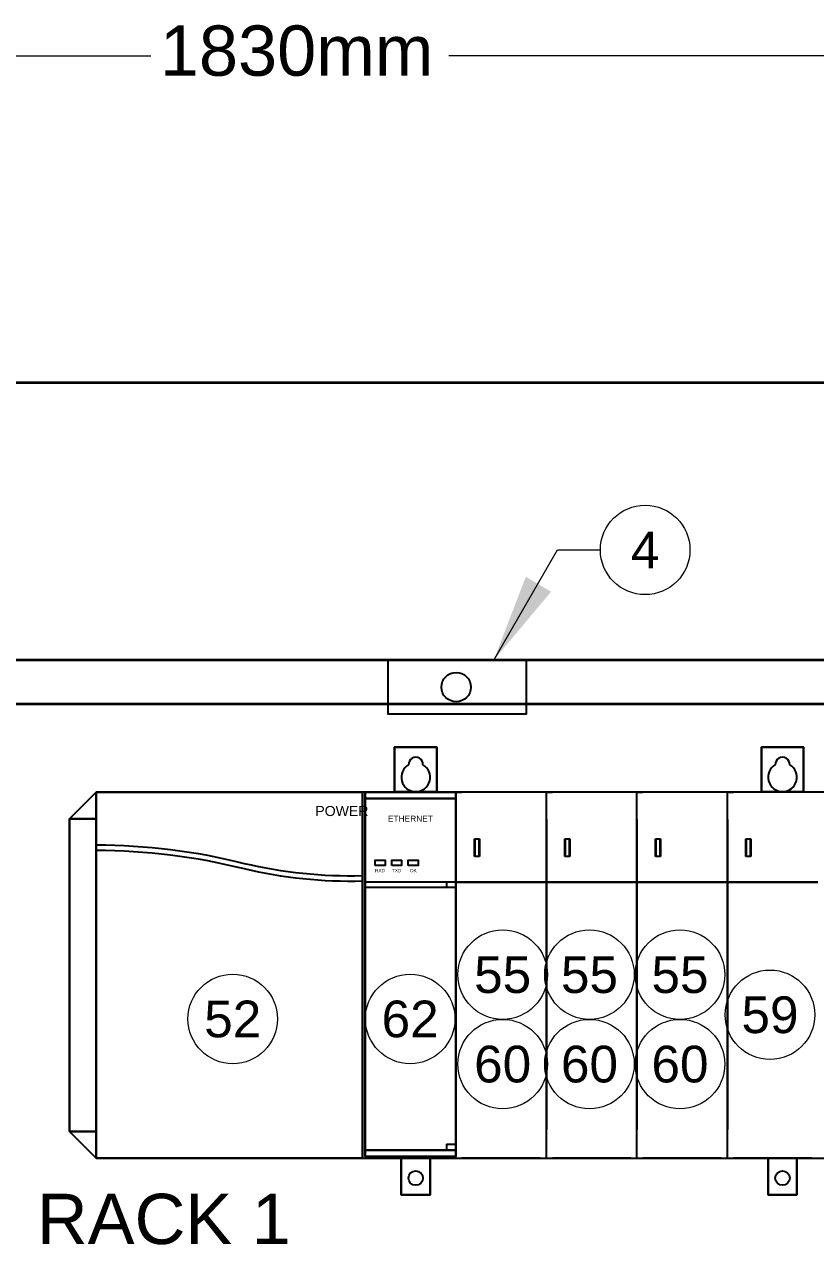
# Paper-space layout '2 DOOR PANEL LAYOUT - A1 Sheet' of a CAD drawing. Extents: x 50 to 825, y 22 to 486.
# Drawn here: x 504.9 to 544.2, y 423.4 to 484.8 of the extents above; entities that cross this region are included whole.
import ezdxf
from ezdxf.enums import TextEntityAlignment as Align

# ---------------------------------------------------------------- set-up
doc = ezdxf.new("R2010")
doc.units = 0
for name, color, linetype, lineweight in [('N-ANNO-TEXT', 2, 'Continuous', 18), ('N-EQPM', 3, 'Continuous', 25), ('N-PANL', 4, 'Continuous', 35)]:
    doc.layers.add(name, color=color, linetype=linetype, lineweight=lineweight)
doc.styles.add('_CGS_2-5_NOTES', font='arial.ttf', dxfattribs={"height": 2.5})
doc.styles.get("Standard").update_dxf_attribs({"font": 'arial.ttf'})
doc.styles.add('T1_2_5', font='arial.ttf', dxfattribs={"height": 2.5})

psp = doc.layouts.new('2 DOOR PANEL LAYOUT - A1 Sheet')

# ---------------------------------------------------------------- linework, layer by layer
at = {"layer": 'N-ANNO-TEXT'}
for p, q in [((401.719, 483.266), (511.197, 483.266)), ((635.438, 483.266), (525.985, 483.266))]:
    psp.add_line(p, q, dxfattribs=at)
at = {"layer": 'N-ANNO-TEXT', "elevation": 7.459}
psp.add_lwpolyline([(528.222, 453.235), (531.39, 458.716), (533.52, 458.716)], dxfattribs=at)
at = {"layer": 'N-ANNO-TEXT'}
for centre in [(535.743, 458.716, 7.459), (528.665, 437.607, -8.171), (532.976, 437.607, -8.171), (537.471, 437.607, -8.171), (515.261, 435.404, 0.242), (524.071, 435.404, 0.242), (541.942, 435.613, -1.351), (528.665, 433.161, -8.171), (532.976, 433.161, -8.171), (537.471, 433.161, -8.171)]:
    psp.add_circle(centre, 2.223, dxfattribs=at)
psp.add_solid([(531.071, 456.641, 7.459), (528.222, 453.235, 7.459), (529.813, 457.381, 7.459)], dxfattribs=at)
at = {"layer": 'N-EQPM'}
for p, q in [((541.846, 448.916, 7.933), (541.515, 448.916, 7.933)), ((541.846, 448.916, 8.065), (541.515, 448.916, 8.065)), ((515.854, 446.701, 7.933), (580.28, 446.701, 7.933)), ((521.701, 446.668, 0.473), (521.701, 446.503, 0.473)), ((521.701, 446.668, 13.2), (521.701, 446.503, 13.2)), ((526.339, 428.487, -5.188), (526.339, 446.668, -8.806)), ((530.834, 428.487, -5.188), (530.834, 446.668, -8.806)), ((530.835, 428.487, -5.188), (530.835, 446.668, -5.221)), ((535.329, 428.487, -5.188), (535.329, 446.668, -8.806)), ((535.33, 428.487, -5.188), (535.33, 446.668, -5.221)), ((539.824, 428.487, 7.933), (539.824, 446.668, 4.315)), ((539.825, 428.487, -5.188), (539.825, 446.668, -5.221)), ((526.336, 442.202, 1.364), (521.831, 442.202, 1.364)), ((525.879, 442.202, 1.364), (525.879, 441.938, 1.364)), ((526.336, 441.938, 1.364), (521.831, 441.938, 1.364)), ((525.879, 429.176, 1.364), (525.879, 428.876, 1.364)), ((525.879, 429.176, 1.364), (526.336, 429.176, 1.364)), ((515.854, 428.487, 7.933), (580.28, 428.487, 7.933)), ((521.844, 428.487, 20.659), (526.809, 428.487, 20.659)), ((526.339, 428.487, -5.188), (530.835, 428.487, -5.188)), ((530.834, 428.487, -5.188), (535.33, 428.487, -5.188)), ((535.329, 428.487, -5.188), (539.825, 428.487, -5.188)), ((539.824, 428.487, 7.933), (544.32, 428.487, 7.933))]:
    psp.add_line(p, q, dxfattribs=at)
at = {"layer": 'N-EQPM', "extrusion": (0, 1, 0)}
for p, q in [((525.14, 446.668, -3.733), (523.027, 446.668, -3.733)), ((525.14, 446.668, -3.568), (523.027, 446.668, -3.568)), ((525.14, 446.668, -3.899), (523.027, 446.668, -3.899)), ((525.14, 446.668, -4.064), (523.027, 446.668, -4.064)), ((525.14, 446.668, -4.229), (523.027, 446.668, -4.229)), ((525.14, 446.668, -4.395), (523.027, 446.668, -4.395)), ((525.14, 446.668, -4.56), (523.027, 446.668, -4.56)), ((525.14, 446.668, -4.725), (523.027, 446.668, -4.725)), ((525.14, 446.668, -4.89), (523.027, 446.668, -4.89)), ((525.14, 446.668, -5.056), (523.027, 446.668, -5.056)), ((523.027, 446.668, -3.568), (523.027, 446.668, -5.221)), ((525.095, 446.668, -3.403), (523.072, 446.668, -3.403)), ((524.809, 446.668, -3.238), (523.358, 446.668, -3.238)), ((525.14, 446.668, -5.221), (525.14, 446.668, -3.568)), ((530.835, 446.668, -5.221), (526.339, 446.668, -5.221)), ((526.339, 446.668, -8.806), (526.641, 446.668, -8.806)), ((526.446, 446.668, -5.627), (526.641, 446.668, -5.627)), ((526.641, 446.668, -6.052), (526.446, 446.668, -6.052)), ((535.33, 446.668, -5.221), (530.834, 446.668, -5.221)), ((530.834, 446.668, -8.806), (531.136, 446.668, -8.806)), ((530.941, 446.668, -5.627), (531.136, 446.668, -5.627)), ((531.136, 446.668, -6.052), (530.941, 446.668, -6.052)), ((539.825, 446.668, -5.221), (535.329, 446.668, -5.221)), ((535.329, 446.668, -8.806), (535.631, 446.668, -8.806)), ((535.436, 446.668, -5.627), (535.631, 446.668, -5.627)), ((535.631, 446.668, -6.052), (535.436, 446.668, -6.052)), ((544.32, 446.668, 7.9), (539.824, 446.668, 7.9)), ((539.824, 446.668, 4.315), (540.126, 446.668, 4.315)), ((539.931, 446.668, 7.494), (540.126, 446.668, 7.494)), ((540.126, 446.668, 7.07), (539.931, 446.668, 7.07))]:
    psp.add_line(p, q, dxfattribs=at)
at = {"layer": 'N-EQPM', "extrusion": (-1, 0, -6.66134e-16)}
for p, q in [((526.339, 428.487, -5.188), (526.339, 446.668, -8.806)), ((530.834, 428.487, -5.188), (530.834, 446.668, -8.806)), ((535.329, 428.487, -5.188), (535.329, 446.668, -8.806)), ((539.824, 428.487, 7.933), (539.824, 446.668, 4.315)), ((526.339, 441.931, -5.579), (526.339, 445.34, -5.579)), ((526.339, 445.314, -5.611), (526.339, 441.957, -5.611)), ((526.339, 445.314, -18.665), (526.339, 429.906, -18.665)), ((530.834, 441.931, -5.579), (530.834, 445.34, -5.579)), ((530.834, 445.314, -5.611), (530.834, 441.957, -5.611)), ((530.834, 445.314, -18.665), (530.834, 429.906, -18.665)), ((535.329, 441.931, -5.579), (535.329, 445.34, -5.579)), ((535.329, 445.314, -5.611), (535.329, 441.957, -5.611)), ((535.329, 445.314, -18.665), (535.329, 429.906, -18.665)), ((539.824, 441.931, 7.542), (539.824, 445.34, 7.542)), ((539.824, 445.314, 7.51), (539.824, 441.957, 7.51)), ((539.824, 445.314, -5.544), (539.824, 429.906, -5.544)), ((526.339, 444.006, -17.58), (526.339, 431.442, -17.58)), ((526.339, 444.006, -12.648), (526.339, 431.442, -12.648)), ((530.834, 444.006, -17.58), (530.834, 431.442, -17.58)), ((530.834, 444.006, -12.648), (530.834, 431.442, -12.648)), ((535.329, 444.006, -17.58), (535.329, 431.442, -17.58)), ((535.329, 444.006, -12.648), (535.329, 431.442, -12.648)), ((539.824, 444.006, -4.459), (539.824, 431.442, -4.459)), ((539.824, 444.006, 0.473), (539.824, 431.442, 0.473)), ((526.339, 431.442, -13.659), (526.339, 443.815, -13.659)), ((526.339, 431.442, -8.726), (526.339, 443.815, -8.726)), ((530.834, 431.442, -13.659), (530.834, 443.815, -13.659)), ((530.834, 431.442, -8.726), (530.834, 443.815, -8.726)), ((535.329, 431.442, -13.659), (535.329, 443.815, -13.659)), ((535.329, 431.442, -8.726), (535.329, 443.815, -8.726)), ((539.824, 431.442, -0.537), (539.824, 443.815, -0.537)), ((539.824, 431.442, 4.395), (539.824, 443.815, 4.395)), ((526.339, 441.566, -7.96), (526.339, 440.766, -7.96)), ((530.834, 441.566, -7.96), (530.834, 440.766, -7.96)), ((535.329, 441.566, -7.96), (535.329, 440.766, -7.96)), ((539.824, 441.566, 5.161), (539.824, 440.766, 5.161)), ((526.339, 440.722, -7.934), (526.339, 441.54, -7.934)), ((530.834, 440.722, -7.934), (530.834, 441.54, -7.934)), ((535.329, 440.722, -7.934), (535.329, 441.54, -7.934)), ((539.824, 440.722, 5.187), (539.824, 441.54, 5.187)), ((526.339, 440.779, -18.461), (526.339, 440.193, -18.461)), ((526.339, 440.779, -18.226), (526.339, 440.779, -18.461)), ((526.339, 440.193, -18.226), (526.339, 440.779, -18.226)), ((526.339, 440.766, -7.96), (526.339, 440.766, -8.394)), ((526.339, 440.766, -8.394), (526.339, 440.175, -8.394)), ((526.339, 440.12, -8.325), (526.339, 440.722, -8.325)), ((526.339, 440.722, -8.325), (526.339, 440.722, -7.934)), ((530.834, 440.779, -18.461), (530.834, 440.193, -18.461)), ((530.834, 440.779, -18.226), (530.834, 440.779, -18.461)), ((530.834, 440.193, -18.226), (530.834, 440.779, -18.226)), ((530.834, 440.766, -7.96), (530.834, 440.766, -8.394)), ((530.834, 440.766, -8.394), (530.834, 440.175, -8.394)), ((530.834, 440.12, -8.325), (530.834, 440.722, -8.325)), ((530.834, 440.722, -8.325), (530.834, 440.722, -7.934)), ((535.329, 440.779, -18.461), (535.329, 440.193, -18.461)), ((535.329, 440.779, -18.226), (535.329, 440.779, -18.461)), ((535.329, 440.193, -18.226), (535.329, 440.779, -18.226)), ((535.329, 440.766, -7.96), (535.329, 440.766, -8.394)), ((535.329, 440.766, -8.394), (535.329, 440.175, -8.394)), ((535.329, 440.12, -8.325), (535.329, 440.722, -8.325)), ((535.329, 440.722, -8.325), (535.329, 440.722, -7.934)), ((539.824, 440.779, -5.339), (539.824, 440.193, -5.339)), ((539.824, 440.779, -5.105), (539.824, 440.779, -5.339)), ((539.824, 440.193, -5.105), (539.824, 440.779, -5.105)), ((539.824, 440.766, 5.161), (539.824, 440.766, 4.727)), ((539.824, 440.766, 4.727), (539.824, 440.175, 4.727)), ((539.824, 440.12, 4.796), (539.824, 440.722, 4.796)), ((539.824, 440.722, 4.796), (539.824, 440.722, 5.187))]:
    psp.add_line(p, q, dxfattribs=at)
at = {"layer": 'N-EQPM', "extrusion": (-6.62828e-16, 0.099504, 0.995037)}
for p, q in [((530.835, 446.668, -5.221), (526.339, 446.668, -5.221)), ((535.33, 446.668, -5.221), (530.834, 446.668, -5.221)), ((539.825, 446.668, -5.221), (535.329, 446.668, -5.221)), ((544.32, 446.668, 7.9), (539.824, 446.668, 7.9))]:
    psp.add_line(p, q, dxfattribs=at)
at = {"layer": 'N-EQPM', "extrusion": (6.66134e-16, 0, -1)}
for p, q in [((526.339, 445.314, -18.665), (526.339, 429.906, -18.665)), ((530.834, 445.314, -18.665), (530.834, 429.906, -18.665)), ((535.329, 445.314, -18.665), (535.329, 429.906, -18.665)), ((539.824, 445.314, -5.544), (539.824, 429.906, -5.544)), ((527.263, 444.364, -18.424), (527.51, 444.364, -18.424)), ((527.263, 443.479, -18.424), (527.263, 444.364, -18.424)), ((527.51, 444.364, -18.424), (527.51, 443.479, -18.424)), ((531.758, 444.364, -18.424), (532.005, 444.364, -18.424)), ((531.758, 443.479, -18.424), (531.758, 444.364, -18.424)), ((532.005, 444.364, -18.424), (532.005, 443.479, -18.424)), ((536.253, 444.364, -18.424), (536.5, 444.364, -18.424)), ((536.253, 443.479, -18.424), (536.253, 444.364, -18.424)), ((536.5, 444.364, -18.424), (536.5, 443.479, -18.424)), ((540.748, 444.364, -5.303), (540.995, 444.364, -5.303)), ((540.748, 443.479, -5.303), (540.748, 444.364, -5.303)), ((540.995, 444.364, -5.303), (540.995, 443.479, -5.303)), ((527.51, 443.479, -18.424), (527.263, 443.479, -18.424)), ((532.005, 443.479, -18.424), (531.758, 443.479, -18.424)), ((536.5, 443.479, -18.424), (536.253, 443.479, -18.424)), ((540.995, 443.479, -5.303), (540.748, 443.479, -5.303))]:
    psp.add_line(p, q, dxfattribs=at)
at = {"layer": 'N-EQPM', "extrusion": (-0.008727, 0, 0.999962)}
for p, q in [((527.281, 444.346, -18.221), (527.281, 443.497, -18.221)), ((527.492, 444.346, -18.219), (527.281, 444.346, -18.221)), ((527.492, 443.497, -18.219), (527.492, 444.346, -18.219)), ((531.776, 444.346, -18.221), (531.776, 443.497, -18.221)), ((531.987, 444.346, -18.219), (531.776, 444.346, -18.221)), ((531.987, 443.497, -18.219), (531.987, 444.346, -18.219)), ((536.271, 444.346, -18.221), (536.271, 443.497, -18.221)), ((536.482, 444.346, -18.219), (536.271, 444.346, -18.221)), ((536.482, 443.497, -18.219), (536.482, 444.346, -18.219)), ((540.766, 444.346, -5.099), (540.766, 443.497, -5.099)), ((540.977, 444.346, -5.098), (540.766, 444.346, -5.099)), ((540.977, 443.497, -5.098), (540.977, 444.346, -5.098)), ((527.281, 443.497, -18.221), (527.492, 443.497, -18.219)), ((531.776, 443.497, -18.221), (531.987, 443.497, -18.219)), ((536.271, 443.497, -18.221), (536.482, 443.497, -18.219)), ((540.766, 443.497, -5.099), (540.977, 443.497, -5.098))]:
    psp.add_line(p, q, dxfattribs=at)
at = {"layer": 'N-EQPM', "extrusion": (1, 0, 6.66134e-16)}
for p, q in [((530.838, 431.609, -17.822), (530.838, 443.98, -17.822)), ((530.838, 443.98, -9.447), (530.838, 431.416, -9.447)), ((535.334, 431.609, -17.822), (535.334, 443.98, -17.822)), ((535.334, 443.98, -9.447), (535.334, 431.416, -9.447)), ((539.829, 431.609, -17.822), (539.829, 443.98, -17.822)), ((539.829, 443.98, -9.447), (539.829, 431.416, -9.447)), ((530.835, 442.194, -8.741), (530.835, 440.722, -8.741)), ((530.838, 440.766, -8.782), (530.838, 442.217, -8.782)), ((535.33, 442.194, -8.741), (535.33, 440.722, -8.741)), ((535.334, 440.766, -8.782), (535.334, 442.217, -8.782)), ((539.825, 442.194, -8.741), (539.825, 440.722, -8.741)), ((539.829, 440.766, -8.782), (539.829, 442.217, -8.782))]:
    psp.add_line(p, q, dxfattribs=at)
at = {"layer": 'N-EQPM', "extrusion": (-0.707107, 0, 0.707107)}
for p, q in [((526.339, 442.197, -1.714), (530.838, 442.197, -1.585)), ((530.834, 442.197, -1.714), (535.334, 442.197, -1.585)), ((535.329, 442.197, -1.714), (539.829, 442.197, -1.585)), ((539.824, 442.197, 11.407), (544.324, 442.197, 11.536))]:
    psp.add_line(p, q, dxfattribs=at)
at = {"layer": 'N-EQPM', "extrusion": (0, -1, 0)}
for p, q in [((526.339, 442.197, -1.714), (530.838, 442.197, -1.585)), ((530.838, 442.197, -3.768), (526.427, 442.197, -5.163)), ((530.834, 442.197, -1.714), (535.334, 442.197, -1.585)), ((535.334, 442.197, -3.768), (530.922, 442.197, -5.163)), ((535.329, 442.197, -1.714), (539.829, 442.197, -1.585)), ((539.829, 442.197, -3.768), (535.417, 442.197, -5.163)), ((539.824, 442.197, 11.407), (544.324, 442.197, 11.536)), ((544.324, 442.197, 9.353), (539.912, 442.197, 7.958)), ((521.831, 428.876, 0.587), (521.831, 441.938, 0.587)), ((521.831, 441.938, 1.364), (521.831, 441.938, 0.587)), ((525.879, 428.876, 0.587), (521.831, 428.876, 0.587)), ((525.879, 428.876, 1.364), (525.879, 428.876, 0.587)), ((525.14, 428.575, -5.056), (523.027, 428.575, -5.056)), ((525.14, 428.575, -4.89), (523.027, 428.575, -4.89)), ((525.14, 428.575, -4.725), (523.027, 428.575, -4.725)), ((525.14, 428.575, -4.56), (523.027, 428.575, -4.56)), ((525.14, 428.575, -4.395), (523.027, 428.575, -4.395)), ((525.14, 428.575, -4.229), (523.027, 428.575, -4.229)), ((525.14, 428.575, -4.064), (523.027, 428.575, -4.064)), ((525.14, 428.575, -3.899), (523.027, 428.575, -3.899)), ((525.14, 428.575, -3.733), (523.027, 428.575, -3.733)), ((525.14, 428.575, -3.568), (523.027, 428.575, -3.568)), ((523.027, 428.575, -3.568), (523.027, 428.575, -5.221)), ((525.095, 428.575, -3.403), (523.072, 428.575, -3.403)), ((524.809, 428.575, -3.238), (523.358, 428.575, -3.238)), ((525.14, 428.575, -5.221), (525.14, 428.575, -3.568)), ((526.339, 428.487, -5.188), (530.835, 428.487, -5.188)), ((530.533, 428.487, -5.351), (526.641, 428.487, -5.351)), ((530.834, 428.487, -5.188), (535.33, 428.487, -5.188)), ((535.028, 428.487, -5.351), (531.136, 428.487, -5.351)), ((535.329, 428.487, -5.188), (539.825, 428.487, -5.188)), ((539.523, 428.487, -5.351), (535.631, 428.487, -5.351)), ((539.824, 428.487, 7.933), (544.32, 428.487, 7.933)), ((544.018, 428.487, 7.77), (540.126, 428.487, 7.77))]:
    psp.add_line(p, q, dxfattribs=at)
at = {"layer": 'N-EQPM'}
psp.add_lwpolyline([(522.985, 453.235), (529.831, 453.235), (529.831, 450.557), (522.985, 450.557)], close=True, dxfattribs=at)
at = {"layer": 'N-EQPM', "elevation": 19.315}
for points in [[(508.478, 444.054, -0.062015), (515.821, 443.139, 0.064188), (521.701, 442.529)], [(508.478, 443.789, -0.062015), (515.821, 442.874, 0.064188), (521.701, 442.265)]]:
    psp.add_lwpolyline(points, format="xyb", dxfattribs=at)
at = {"layer": 'N-EQPM', "elevation": 1.364}
for points in [[(522.326, 443.028), (522.326, 443.293), (522.822, 443.293), (522.822, 443.028)], [(523.153, 443.028), (523.153, 443.293), (523.649, 443.293), (523.649, 443.028)], [(523.979, 443.028), (523.979, 443.293), (524.475, 443.293), (524.475, 443.028)]]:
    psp.add_lwpolyline(points, close=True, dxfattribs=at)
at = {"layer": 'N-EQPM'}
for centre, radius in [((526.356, 451.896), 0.729), ((524.349, 427.495, 7.933), 0.359), ((542.563, 427.495, 7.933), 0.359)]:
    psp.add_circle(centre, radius, dxfattribs=at)
at = {"layer": 'N-EQPM', "extrusion": (0, -1, 0)}
psp.add_circle((526.106, 1.035, -428.876), 0.147, dxfattribs=at)
at = {"layer": 'N-EQPM'}
for centre, radius, start, end in [((524.349, 448.056, 7.933), 0.359, 356.78273, 183.21727), ((542.563, 448.056, 7.933), 0.359, 356.78273, 183.21727), ((524.349, 447.417, 7.933), 0.716, 120.02414, 59.97586), ((542.563, 447.417, 7.933), 0.716, 120.02414, 59.97586)]:
    psp.add_arc(centre, radius, start, end, dxfattribs=at)
at = {"layer": 'N-EQPM', "extrusion": (0, 1, 0)}
for centre, start, end in [((-523.358, -3.568, 446.668), 0, 90), ((-524.809, -3.568, 446.668), 90, 180)]:
    psp.add_arc(centre, 0.331, start, end, dxfattribs=at)
at = {"layer": 'N-EQPM', "extrusion": (0, -1, 0)}
for centre, start, end in [((523.358, -3.568, -428.575), 90, 180), ((524.809, -3.568, -428.575), 0, 90)]:
    psp.add_arc(centre, 0.331, start, end, dxfattribs=at)
at = {"layer": 'N-EQPM'}
for points in [[(521.701, 446.668, 19.315), (521.701, 428.487, 19.315), (508.478, 428.487, 19.315), (508.478, 446.668, 19.315)], [(508.478, 446.668, 18.076), (508.478, 428.487, 18.076), (521.701, 428.487, 18.076), (521.701, 446.668, 18.076)], [(508.478, 428.487, 18.076), (508.478, 428.487, 18.076), (508.478, 428.487, 18.076), (508.478, 446.668, 18.076)], [(508.478, 428.487, 19.315), (508.478, 428.487, 18.076), (508.478, 446.668, 18.076), (508.478, 446.668, 19.315)], [(521.701, 446.668, 19.315), (521.701, 446.668, 19.315), (508.478, 446.668, 19.315)], [(508.478, 446.668, 19.315), (508.478, 446.668, 18.076), (521.701, 446.668, 18.076), (521.701, 446.668, 19.315)], [(521.701, 446.668, 0.473), (521.701, 446.668, 13.2), (521.701, 446.503, 13.2), (521.701, 446.503, 0.473)], [(521.701, 446.668, 18.076), (521.701, 428.487, 18.076), (521.701, 428.487, 19.315), (521.701, 446.668, 19.315)], [(521.701, 446.668, 19.315), (521.701, 446.668, 18.076), (521.701, 446.668, 19.315)], [(521.701, 428.619, 0.473), (521.701, 446.503, 0.473), (521.701, 446.503, 0.639)], [(521.701, 446.503, 0.639), (521.701, 428.619, 0.639), (521.701, 428.619, 0.473), (521.701, 446.503, 0.473)], [(521.701, 428.487, 18.076), (521.701, 428.487, 18.076), (508.478, 428.487, 18.076)], [(521.701, 428.487, 19.315), (521.701, 428.487, 18.076), (508.478, 428.487, 18.076), (508.478, 428.487, 19.315)]]:
    psp.add_3dface(points, dxfattribs=at)
at = {"layer": 'N-PANL'}
for p, q in [((637.593, 467.014), (399.589, 467.014)), ((635.641, 453.235), (401.541, 453.235))]:
    psp.add_line(p, q, dxfattribs=at)
psp.add_lwpolyline([(403.716, 451.061), (633.467, 451.061), (633.467, 252.35), (403.716, 252.35)], close=True, dxfattribs=at)

# ---------------------------------------------------------------- texts
at = {"layer": 'N-ANNO-TEXT', "style": 'T1_2_5'}
for s, p in [('4', (535.743, 458.716, 7.459)), ('55', (528.665, 437.607, -8.171)), ('55', (532.976, 437.607, -8.171)), ('55', (537.471, 437.607, -8.171)), ('52', (515.261, 435.404, 0.242)), ('62', (524.071, 435.404, 0.242)), ('59', (541.942, 435.613, -1.351)), ('60', (528.665, 433.161, -8.171)), ('60', (532.976, 433.161, -8.171)), ('60', (537.471, 433.161, -8.171))]:
    psp.add_text(s, height=1.825, dxfattribs=at).set_placement(p, align=Align.MIDDLE_CENTER)
at = {"layer": 'N-ANNO-TEXT', "char_height": 2.5, "attachment_point": 5, "style": '_CGS_2-5_NOTES'}
for s, insert in [('1830mm', (518.432, 483.516)), ('RACK 1', (511.841, 425.447, -17.129))]:
    psp.add_mtext(s, dxfattribs=dict(at, insert=insert))
at = {"layer": 'N-EQPM', "style": '_CGS_2-5_NOTES'}
psp.add_text('POWER', height=0.5, dxfattribs=at).set_placement((519.362, 445.49, 19.364))
at = {"layer": 'N-EQPM'}
for s, height, p in [('ETHERNET', 0.2975, (524.083, 445.215, 1.364)), ('RXD', 0.1653, (522.574, 442.698, 1.364)), ('TXD', 0.1653, (523.401, 442.698, 1.364)), ('OK', 0.1653, (524.227, 442.698, 1.364))]:
    psp.add_text(s, height=height, dxfattribs=at).set_placement(p, align=Align.CENTER)

# ---------------------------------------------------------------- meshes
mesh = psp.add_polymesh((6, 3), dxfattribs=at)
for k, corner in enumerate([(523.301, 446.701, 8.065), (523.301, 446.701, 7.933), (523.301, 446.701, 7.933), (523.301, 448.916, 8.065), (523.301, 448.916, 7.933), (523.301, 448.916, 7.933), (525.397, 448.916, 8.065), (525.397, 448.916, 7.933), (523.301, 448.916, 7.933), (525.397, 446.701, 8.065), (525.397, 446.701, 7.933), (523.301, 446.701, 7.933), (525.397, 446.701, 8.065), (525.397, 446.701, 8.065), (523.301, 446.701, 8.065), (525.397, 448.916, 8.065), (525.397, 448.916, 8.065), (523.301, 448.916, 8.065)]):
    mesh.set_mesh_vertex(divmod(k, 3), corner)
mesh = psp.add_polymesh((6, 3), dxfattribs=at)
for k, corner in enumerate([(541.515, 446.701, 8.065), (541.515, 446.701, 7.933), (541.515, 446.701, 7.933), (541.515, 448.916, 8.065), (541.515, 448.916, 7.933), (541.515, 448.916, 7.933), (543.611, 448.916, 8.065), (543.611, 448.916, 7.933), (541.515, 448.916, 7.933), (543.611, 446.701, 8.065), (543.611, 446.701, 7.933), (541.515, 446.701, 7.933), (543.611, 446.701, 8.065), (543.611, 446.701, 8.065), (541.515, 446.701, 8.065), (543.611, 448.916, 8.065), (543.611, 448.916, 8.065), (541.515, 448.916, 8.065)]):
    mesh.set_mesh_vertex(divmod(k, 3), corner)
mesh = psp.add_polymesh((6, 3), dxfattribs=at)
for k, corner in enumerate([(508.478, 445.346, 19.315), (508.478, 445.346, 0.473), (508.478, 445.346, 0.473), (507.156, 445.346, 19.315), (507.156, 445.346, 0.473), (507.156, 445.346, 0.473), (507.156, 445.346, 19.315), (507.156, 445.346, 0.473), (507.156, 445.346, 0.473), (508.478, 446.668, 19.315), (508.478, 446.668, 0.473), (508.478, 445.346, 0.473), (508.478, 446.668, 19.315), (508.478, 446.668, 19.315), (508.478, 445.346, 19.315), (507.156, 445.346, 19.315), (507.156, 445.346, 19.315), (507.156, 445.346, 19.315)]):
    mesh.set_mesh_vertex(divmod(k, 3), corner)
mesh = psp.add_polymesh((6, 3), dxfattribs=at)
for k, corner in enumerate([(521.701, 428.487, 18.076), (521.701, 428.487, 0.473), (521.701, 428.487, 0.473), (508.478, 428.487, 18.076), (508.478, 428.487, 0.473), (508.478, 428.487, 0.473), (508.478, 446.668, 18.076), (508.478, 446.668, 0.473), (508.478, 428.487, 0.473), (521.701, 446.668, 18.076), (521.701, 446.668, 0.473), (521.701, 428.487, 0.473), (521.701, 446.668, 18.076), (521.701, 446.668, 18.076), (521.701, 428.487, 18.076), (508.478, 446.668, 18.076), (508.478, 446.668, 18.076), (508.478, 428.487, 18.076)]):
    mesh.set_mesh_vertex(divmod(k, 3), corner)
mesh = psp.add_polymesh((6, 3), dxfattribs=at)
for k, corner in enumerate([(526.336, 428.876, 1.364), (526.336, 428.876, -5.221), (526.336, 428.876, -5.221), (521.831, 428.876, 1.364), (521.831, 428.876, -5.221), (521.831, 428.876, -5.221), (521.831, 446.668, 1.364), (521.831, 446.668, -5.221), (521.831, 428.876, -5.221), (526.336, 446.668, 1.364), (526.336, 446.668, -5.221), (526.336, 428.876, -5.221), (526.336, 446.668, 1.364), (526.336, 446.668, 1.364), (526.336, 428.876, 1.364), (521.831, 446.668, 1.364), (521.831, 446.668, 1.364), (521.831, 428.876, 1.364)]):
    mesh.set_mesh_vertex(divmod(k, 3), corner)
mesh = psp.add_polymesh((6, 3), dxfattribs=at)
for k, corner in enumerate([(526.336, 446.668, -2.246), (526.336, 446.668, -5.221), (526.336, 446.668, -5.221), (521.831, 446.668, -2.246), (521.831, 446.668, -5.221), (521.831, 446.668, -5.221), (521.831, 446.367, -2.246), (521.831, 446.367, -5.221), (521.831, 446.668, -5.221), (526.336, 446.367, -2.246), (526.336, 446.367, -5.221), (526.336, 446.668, -5.221), (526.336, 446.367, -2.246), (526.336, 446.367, -2.246), (526.336, 446.668, -2.246), (521.831, 446.367, -2.246), (521.831, 446.367, -2.246), (521.831, 446.668, -2.246)]):
    mesh.set_mesh_vertex(divmod(k, 3), corner)
mesh = psp.add_polymesh((6, 3), dxfattribs=at)
for k, corner in enumerate([(508.478, 429.809, 19.315), (508.478, 429.809, 0.473), (508.478, 429.809, 0.473), (507.156, 429.809, 19.315), (507.156, 429.809, 0.473), (507.156, 429.809, 0.473), (507.156, 445.346, 19.315), (507.156, 445.346, 0.473), (507.156, 429.809, 0.473), (508.478, 445.346, 19.315), (508.478, 445.346, 0.473), (508.478, 429.809, 0.473), (508.478, 445.346, 19.315), (508.478, 445.346, 19.315), (508.478, 429.809, 19.315), (507.156, 445.346, 19.315), (507.156, 445.346, 19.315), (507.156, 429.809, 19.315)]):
    mesh.set_mesh_vertex(divmod(k, 3), corner)
mesh = psp.add_polymesh((6, 3), dxfattribs=at)
for k, corner in enumerate([(508.478, 428.487, 19.315), (508.478, 428.487, 0.473), (508.478, 428.487, 0.473), (507.156, 429.809, 19.315), (507.156, 429.809, 0.473), (507.156, 429.809, 0.473), (507.156, 429.809, 19.315), (507.156, 429.809, 0.473), (507.156, 429.809, 0.473), (508.478, 429.809, 19.315), (508.478, 429.809, 0.473), (508.478, 428.487, 0.473), (508.478, 429.809, 19.315), (508.478, 429.809, 19.315), (508.478, 428.487, 19.315), (507.156, 429.809, 19.315), (507.156, 429.809, 19.315), (507.156, 429.809, 19.315)]):
    mesh.set_mesh_vertex(divmod(k, 3), corner)
mesh = psp.add_polymesh((6, 3), dxfattribs=at)
for k, corner in enumerate([(526.336, 428.575, -2.246), (526.336, 428.575, -5.221), (526.336, 428.575, -5.221), (521.831, 428.575, -2.246), (521.831, 428.575, -5.221), (521.831, 428.575, -5.221), (521.831, 428.876, -2.246), (521.831, 428.876, -5.221), (521.831, 428.575, -5.221), (526.336, 428.876, -2.246), (526.336, 428.876, -5.221), (526.336, 428.575, -5.221), (526.336, 428.876, -2.246), (526.336, 428.876, -2.246), (526.336, 428.575, -2.246), (521.831, 428.876, -2.246), (521.831, 428.876, -2.246), (521.831, 428.575, -2.246)]):
    mesh.set_mesh_vertex(divmod(k, 3), corner)
mesh = psp.add_polymesh((6, 3), dxfattribs=at)
for k, corner in enumerate([(525.067, 426.669, 8.065), (525.067, 426.669, 7.933), (525.067, 426.669, 7.933), (523.632, 426.669, 8.065), (523.632, 426.669, 7.933), (523.632, 426.669, 7.933), (523.632, 428.487, 8.065), (523.632, 428.487, 7.933), (523.632, 426.669, 7.933), (525.067, 428.487, 8.065), (525.067, 428.487, 7.933), (525.067, 426.669, 7.933), (525.067, 428.487, 8.065), (525.067, 428.487, 8.065), (525.067, 426.669, 8.065), (523.632, 428.487, 8.065), (523.632, 428.487, 8.065), (523.632, 426.669, 8.065)]):
    mesh.set_mesh_vertex(divmod(k, 3), corner)
mesh = psp.add_polymesh((6, 3), dxfattribs=at)
for k, corner in enumerate([(543.281, 426.669, 8.065), (543.281, 426.669, 7.933), (543.281, 426.669, 7.933), (541.846, 426.669, 8.065), (541.846, 426.669, 7.933), (541.846, 426.669, 7.933), (541.846, 428.487, 8.065), (541.846, 428.487, 7.933), (541.846, 426.669, 7.933), (543.281, 428.487, 8.065), (543.281, 428.487, 7.933), (543.281, 426.669, 7.933), (543.281, 428.487, 8.065), (543.281, 428.487, 8.065), (543.281, 426.669, 8.065), (541.846, 428.487, 8.065), (541.846, 428.487, 8.065), (541.846, 426.669, 8.065)]):
    mesh.set_mesh_vertex(divmod(k, 3), corner)

doc.saveas('drawing.dxf')
